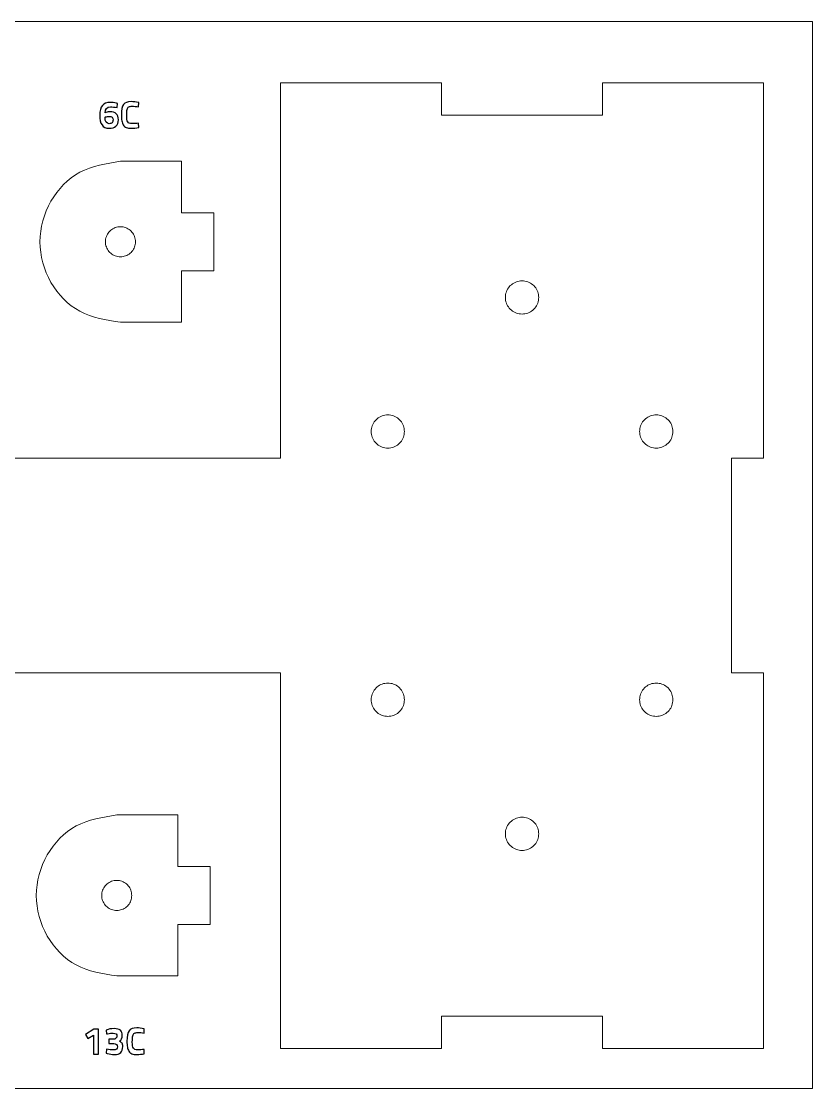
# Model space of a CAD drawing. Header units: millimetres. Extents: x -81 to 463, y -143 to -16.
# Drawn here: x 166.8 to 240.5, y -128.3 to -28.8 of the extents above; entities that cross this region are included whole.
import ezdxf

# ---------------------------------------------------------------- set-up
doc = ezdxf.new("R2010")
doc.units = ezdxf.units.MM
doc.header["$MEASUREMENT"] = 0
doc.layers.add('Layer 1', color=7, linetype='Continuous')

msp = doc.modelspace()

# ---------------------------------------------------------------- linework, layer by layer
at = {"layer": 'Layer 1', "lineweight": 9}
msp.add_lwpolyline([(71.367, -128.295), (240.489, -128.295), (240.489, -28.812), (71.367, -28.812), (71.367, -128.295)], close=True, dxfattribs=at)
for points in [[(190.924, -69.542), (190.924, -69.542), (190.924, -34.543), (190.924, -34.543)], [(205.924, -34.543), (205.924, -34.543), (190.924, -34.543), (190.924, -34.543)], [(205.924, -37.544), (205.924, -37.544), (205.924, -34.543), (205.924, -34.543)], [(220.924, -34.543), (220.924, -34.543), (220.924, -37.544), (220.924, -37.544)], [(235.924, -34.543), (235.924, -34.543), (220.924, -34.543), (220.924, -34.543)], [(235.924, -69.542), (235.924, -69.542), (235.924, -34.543), (235.924, -34.543)], [(220.924, -37.544), (220.924, -37.544), (205.924, -37.544), (205.924, -37.544)], [(176.021, -41.856), (176.021, -41.856), (181.721, -41.856), (181.721, -41.856)], [(181.721, -46.658), (181.721, -46.658), (181.721, -41.856), (181.721, -41.856)], [(184.721, -46.658), (184.721, -46.658), (181.721, -46.658), (181.721, -46.658)], [(184.721, -52.058), (184.721, -52.058), (184.721, -46.658), (184.721, -46.658)], [(181.721, -56.858), (181.721, -56.858), (181.721, -52.058), (181.721, -52.058)], [(181.721, -52.058), (181.721, -52.058), (184.721, -52.058), (184.721, -52.058)], [(214.974, -54.543), (214.974, -54.543), (214.974, -54.543), (214.974, -54.543)], [(181.721, -56.858), (181.721, -56.858), (176.021, -56.858), (176.021, -56.858)], [(202.474, -67.043), (202.474, -67.043), (202.474, -67.043), (202.474, -67.043)], [(227.474, -67.043), (227.474, -67.043), (227.474, -67.043), (227.474, -67.043)], [(143.524, -69.542), (143.524, -69.542), (190.924, -69.542), (190.924, -69.542)], [(232.924, -69.542), (232.924, -69.542), (235.924, -69.542), (235.924, -69.542)], [(232.924, -69.542), (232.924, -69.542), (232.924, -89.542), (232.924, -89.542)], [(190.924, -89.542), (190.924, -89.542), (143.524, -89.542), (143.524, -89.542)], [(190.924, -124.544), (190.924, -124.544), (190.924, -89.542), (190.924, -89.542)], [(232.924, -89.542), (232.924, -89.542), (235.924, -89.542), (235.924, -89.542)], [(235.924, -89.542), (235.924, -89.542), (235.924, -124.544), (235.924, -124.544)], [(175.677, -102.786), (175.677, -102.786), (181.377, -102.786), (181.377, -102.786)], [(181.377, -107.588), (181.377, -107.588), (181.377, -102.786), (181.377, -102.786)], [(184.377, -107.588), (184.377, -107.588), (181.377, -107.588), (181.377, -107.588)], [(184.377, -112.988), (184.377, -112.988), (184.377, -107.588), (184.377, -107.588)], [(177.077, -110.287), (177.077, -110.287), (177.077, -110.287), (177.077, -110.287)], [(181.377, -117.788), (181.377, -117.788), (181.377, -112.988), (181.377, -112.988)], [(181.377, -112.988), (181.377, -112.988), (184.377, -112.988), (184.377, -112.988)], [(181.377, -117.788), (181.377, -117.788), (175.677, -117.788), (175.677, -117.788)], [(220.924, -121.543), (220.924, -121.543), (205.924, -121.543), (205.924, -121.543)], [(205.924, -121.543), (205.924, -121.543), (205.924, -124.544), (205.924, -124.544)], [(220.924, -124.544), (220.924, -124.544), (220.924, -121.543), (220.924, -121.543)], [(205.924, -124.544), (205.924, -124.544), (190.924, -124.544), (190.924, -124.544)], [(235.924, -124.544), (235.924, -124.544), (220.924, -124.544), (220.924, -124.544)]]:
    msp.add_open_spline(points, degree=3, dxfattribs=at)
at = {"layer": 'Layer 1'}
for points, knots in [([(175.71, -36.84), (175.47, -36.805), (175.262, -36.787), (175.086, -36.787), (175.086, -36.787), (174.752, -36.787), (174.585, -36.968), (174.585, -37.33), (174.585, -37.33), (174.585, -37.33), (174.659, -37.309), (174.659, -37.309), (174.659, -37.309), (174.814, -37.264), (174.938, -37.242), (175.029, -37.242), (175.029, -37.242), (175.295, -37.242), (175.495, -37.303), (175.629, -37.426), (175.629, -37.426), (175.763, -37.548), (175.83, -37.738), (175.83, -37.995), (175.83, -37.995), (175.83, -38.253), (175.755, -38.447), (175.604, -38.579), (175.604, -38.579), (175.454, -38.711), (175.236, -38.777), (174.95, -38.777), (174.95, -38.777), (174.664, -38.777), (174.448, -38.673), (174.303, -38.465), (174.303, -38.465), (174.157, -38.256), (174.084, -37.95), (174.084, -37.545), (174.084, -37.545), (174.084, -37.141), (174.167, -36.843), (174.334, -36.651), (174.334, -36.651), (174.501, -36.46), (174.741, -36.364), (175.054, -36.364), (175.054, -36.364), (175.238, -36.364), (175.434, -36.39), (175.643, -36.441), (175.643, -36.441), (175.643, -36.441), (175.752, -36.466), (175.752, -36.466), (175.752, -36.466), (175.752, -36.466), (175.71, -36.84), (175.71, -36.84)], [0, 0, 0, 0, 0.0625, 0.0625, 0.0625, 0.0625, 0.125, 0.125, 0.125, 0.125, 0.1875, 0.1875, 0.1875, 0.1875, 0.25, 0.25, 0.25, 0.25, 0.3125, 0.3125, 0.3125, 0.3125, 0.375, 0.375, 0.375, 0.375, 0.4375, 0.4375, 0.4375, 0.4375, 0.5, 0.5, 0.5, 0.5, 0.5625, 0.5625, 0.5625, 0.5625, 0.625, 0.625, 0.625, 0.625, 0.6875, 0.6875, 0.6875, 0.6875, 0.75, 0.75, 0.75, 0.75, 0.8125, 0.8125, 0.8125, 0.8125, 0.875, 0.875, 0.875, 0.875, 1, 1, 1, 1]), ([(177.718, -38.696), (177.468, -38.75), (177.244, -38.777), (177.044, -38.777), (177.044, -38.777), (176.844, -38.777), (176.684, -38.752), (176.564, -38.703), (176.564, -38.703), (176.444, -38.653), (176.35, -38.575), (176.282, -38.466), (176.282, -38.466), (176.214, -38.358), (176.167, -38.231), (176.141, -38.085), (176.141, -38.085), (176.115, -37.94), (176.102, -37.756), (176.102, -37.535), (176.102, -37.535), (176.102, -37.072), (176.167, -36.749), (176.298, -36.567), (176.298, -36.567), (176.428, -36.384), (176.669, -36.293), (177.019, -36.293), (177.019, -36.293), (177.221, -36.293), (177.455, -36.325), (177.721, -36.388), (177.721, -36.388), (177.721, -36.388), (177.707, -36.776), (177.707, -36.776), (177.707, -36.776), (177.474, -36.741), (177.281, -36.724), (177.127, -36.724), (177.127, -36.724), (176.973, -36.724), (176.863, -36.744), (176.797, -36.785), (176.797, -36.785), (176.731, -36.826), (176.682, -36.905), (176.65, -37.02), (176.65, -37.02), (176.619, -37.135), (176.603, -37.331), (176.603, -37.609), (176.603, -37.609), (176.603, -37.887), (176.635, -38.079), (176.7, -38.186), (176.7, -38.186), (176.764, -38.293), (176.894, -38.346), (177.088, -38.346), (177.088, -38.346), (177.282, -38.346), (177.488, -38.33), (177.707, -38.297), (177.707, -38.297), (177.707, -38.297), (177.718, -38.696), (177.718, -38.696)], [0, 0, 0, 0, 0.055556, 0.055556, 0.055556, 0.055556, 0.111111, 0.111111, 0.111111, 0.111111, 0.166667, 0.166667, 0.166667, 0.166667, 0.222222, 0.222222, 0.222222, 0.222222, 0.277778, 0.277778, 0.277778, 0.277778, 0.333333, 0.333333, 0.333333, 0.333333, 0.388889, 0.388889, 0.388889, 0.388889, 0.444444, 0.444444, 0.444444, 0.444444, 0.5, 0.5, 0.5, 0.5, 0.555556, 0.555556, 0.555556, 0.555556, 0.611111, 0.611111, 0.611111, 0.611111, 0.666667, 0.666667, 0.666667, 0.666667, 0.722222, 0.722222, 0.722222, 0.722222, 0.777778, 0.777778, 0.777778, 0.777778, 0.833333, 0.833333, 0.833333, 0.833333, 0.888889, 0.888889, 0.888889, 0.888889, 1, 1, 1, 1]), ([(174.987, -37.666), (174.876, -37.666), (174.761, -37.685), (174.641, -37.725), (174.641, -37.725), (174.641, -37.725), (174.581, -37.743), (174.581, -37.743), (174.581, -37.743), (174.581, -38.15), (174.713, -38.353), (174.976, -38.353), (174.976, -38.353), (175.089, -38.353), (175.176, -38.322), (175.238, -38.26), (175.238, -38.26), (175.299, -38.198), (175.329, -38.11), (175.329, -37.997), (175.329, -37.997), (175.329, -37.776), (175.215, -37.666), (174.987, -37.666)], [0, 0, 0, 0, 0.142857, 0.142857, 0.142857, 0.142857, 0.285714, 0.285714, 0.285714, 0.285714, 0.428571, 0.428571, 0.428571, 0.428571, 0.571429, 0.571429, 0.571429, 0.571429, 0.714286, 0.714286, 0.714286, 0.714286, 1, 1, 1, 1]), ([(173.982, -122.745), (173.982, -122.745), (173.982, -125.073), (173.982, -125.073), (173.982, -125.073), (173.982, -125.073), (173.495, -125.073), (173.495, -125.073), (173.495, -125.073), (173.495, -125.073), (173.495, -123.296), (173.495, -123.296), (173.495, -123.296), (173.495, -123.296), (172.99, -123.62), (172.99, -123.62), (172.99, -123.62), (172.99, -123.62), (172.768, -123.257), (172.768, -123.257), (172.768, -123.257), (172.768, -123.257), (173.537, -122.745), (173.537, -122.745), (173.537, -122.745), (173.537, -122.745), (173.982, -122.745), (173.982, -122.745)], [0, 0, 0, 0, 0.125, 0.125, 0.125, 0.125, 0.25, 0.25, 0.25, 0.25, 0.375, 0.375, 0.375, 0.375, 0.5, 0.5, 0.5, 0.5, 0.625, 0.625, 0.625, 0.625, 0.75, 0.75, 0.75, 0.75, 1, 1, 1, 1]), ([(174.702, -122.83), (174.918, -122.745), (175.16, -122.703), (175.427, -122.703), (175.427, -122.703), (175.693, -122.703), (175.888, -122.754), (176.01, -122.856), (176.01, -122.856), (176.133, -122.959), (176.194, -123.123), (176.194, -123.348), (176.194, -123.348), (176.194, -123.574), (176.103, -123.747), (175.922, -123.867), (175.922, -123.867), (176.035, -123.928), (176.116, -123.992), (176.164, -124.058), (176.164, -124.058), (176.212, -124.123), (176.236, -124.228), (176.236, -124.371), (176.236, -124.371), (176.236, -124.623), (176.173, -124.81), (176.047, -124.932), (176.047, -124.932), (175.922, -125.055), (175.72, -125.116), (175.442, -125.116), (175.442, -125.116), (175.238, -125.116), (175.023, -125.085), (174.797, -125.024), (174.797, -125.024), (174.797, -125.024), (174.684, -124.996), (174.684, -124.996), (174.684, -124.996), (174.684, -124.996), (174.709, -124.626), (174.709, -124.626), (174.709, -124.626), (174.972, -124.67), (175.193, -124.692), (175.372, -124.692), (175.372, -124.692), (175.614, -124.692), (175.735, -124.589), (175.735, -124.382), (175.735, -124.382), (175.735, -124.295), (175.704, -124.226), (175.642, -124.174), (175.642, -124.174), (175.579, -124.122), (175.498, -124.096), (175.397, -124.096), (175.397, -124.096), (175.397, -124.096), (174.927, -124.096), (174.927, -124.096), (174.927, -124.096), (174.927, -124.096), (174.927, -123.694), (174.927, -123.694), (174.927, -123.694), (174.927, -123.694), (175.397, -123.694), (175.397, -123.694), (175.397, -123.694), (175.474, -123.694), (175.543, -123.661), (175.603, -123.595), (175.603, -123.595), (175.663, -123.529), (175.693, -123.457), (175.693, -123.377), (175.693, -123.377), (175.693, -123.21), (175.576, -123.126), (175.344, -123.126), (175.344, -123.126), (175.181, -123.126), (175.008, -123.143), (174.825, -123.175), (174.825, -123.175), (174.825, -123.175), (174.733, -123.19), (174.733, -123.19), (174.733, -123.19), (174.733, -123.19), (174.702, -122.83), (174.702, -122.83)], [0, 0, 0, 0, 0.04, 0.04, 0.04, 0.04, 0.08, 0.08, 0.08, 0.08, 0.12, 0.12, 0.12, 0.12, 0.16, 0.16, 0.16, 0.16, 0.2, 0.2, 0.2, 0.2, 0.24, 0.24, 0.24, 0.24, 0.28, 0.28, 0.28, 0.28, 0.32, 0.32, 0.32, 0.32, 0.36, 0.36, 0.36, 0.36, 0.4, 0.4, 0.4, 0.4, 0.44, 0.44, 0.44, 0.44, 0.48, 0.48, 0.48, 0.48, 0.52, 0.52, 0.52, 0.52, 0.56, 0.56, 0.56, 0.56, 0.6, 0.6, 0.6, 0.6, 0.64, 0.64, 0.64, 0.64, 0.68, 0.68, 0.68, 0.68, 0.72, 0.72, 0.72, 0.72, 0.76, 0.76, 0.76, 0.76, 0.8, 0.8, 0.8, 0.8, 0.84, 0.84, 0.84, 0.84, 0.88, 0.88, 0.88, 0.88, 0.92, 0.92, 0.92, 0.92, 1, 1, 1, 1]), ([(178.24, -125.035), (177.991, -125.089), (177.766, -125.116), (177.566, -125.116), (177.566, -125.116), (177.366, -125.116), (177.206, -125.091), (177.086, -125.042), (177.086, -125.042), (176.966, -124.992), (176.872, -124.914), (176.804, -124.805), (176.804, -124.805), (176.736, -124.697), (176.689, -124.57), (176.663, -124.424), (176.663, -124.424), (176.637, -124.279), (176.624, -124.095), (176.624, -123.874), (176.624, -123.874), (176.624, -123.411), (176.69, -123.088), (176.82, -122.906), (176.82, -122.906), (176.951, -122.723), (177.191, -122.632), (177.541, -122.632), (177.541, -122.632), (177.744, -122.632), (177.978, -122.664), (178.244, -122.728), (178.244, -122.728), (178.244, -122.728), (178.229, -123.116), (178.229, -123.116), (178.229, -123.116), (177.996, -123.08), (177.803, -123.063), (177.649, -123.063), (177.649, -123.063), (177.495, -123.063), (177.385, -123.083), (177.319, -123.124), (177.319, -123.124), (177.253, -123.165), (177.204, -123.244), (177.173, -123.359), (177.173, -123.359), (177.141, -123.474), (177.125, -123.671), (177.125, -123.948), (177.125, -123.948), (177.125, -124.226), (177.157, -124.418), (177.222, -124.525), (177.222, -124.525), (177.287, -124.632), (177.416, -124.685), (177.61, -124.685), (177.61, -124.685), (177.804, -124.685), (178.011, -124.669), (178.229, -124.636), (178.229, -124.636), (178.229, -124.636), (178.24, -125.035), (178.24, -125.035)], [0, 0, 0, 0, 0.055556, 0.055556, 0.055556, 0.055556, 0.111111, 0.111111, 0.111111, 0.111111, 0.166667, 0.166667, 0.166667, 0.166667, 0.222222, 0.222222, 0.222222, 0.222222, 0.277778, 0.277778, 0.277778, 0.277778, 0.333333, 0.333333, 0.333333, 0.333333, 0.388889, 0.388889, 0.388889, 0.388889, 0.444444, 0.444444, 0.444444, 0.444444, 0.5, 0.5, 0.5, 0.5, 0.555556, 0.555556, 0.555556, 0.555556, 0.611111, 0.611111, 0.611111, 0.611111, 0.666667, 0.666667, 0.666667, 0.666667, 0.722222, 0.722222, 0.722222, 0.722222, 0.777778, 0.777778, 0.777778, 0.777778, 0.833333, 0.833333, 0.833333, 0.833333, 0.888889, 0.888889, 0.888889, 0.888889, 1, 1, 1, 1])]:
    msp.add_open_spline(points, degree=3, knots=knots, dxfattribs=at)
at = {"layer": 'Layer 1', "lineweight": 9}
for points, knots in [([(176.021, -41.857), (174.699, -42.064), (173.378, -42.271), (172.238, -42.883), (172.238, -42.883), (171.131, -43.477), (170.195, -44.451), (169.549, -45.573), (169.549, -45.573), (168.883, -46.73), (168.526, -48.044), (168.526, -49.357), (168.526, -49.357), (168.526, -50.671), (168.883, -51.984), (169.549, -53.141), (169.549, -53.141), (170.195, -54.263), (171.131, -55.238), (172.238, -55.831), (172.238, -55.831), (173.378, -56.443), (174.699, -56.65), (176.021, -56.857)], [0, 0, 0, 0, 0.142857, 0.142857, 0.142857, 0.142857, 0.285714, 0.285714, 0.285714, 0.285714, 0.428571, 0.428571, 0.428571, 0.428571, 0.571429, 0.571429, 0.571429, 0.571429, 0.714286, 0.714286, 0.714286, 0.714286, 1, 1, 1, 1]), ([(177.421, -49.357), (177.404, -49.194), (177.387, -49.03), (177.335, -48.876), (177.335, -48.876), (177.285, -48.724), (177.2, -48.583), (177.095, -48.459), (177.095, -48.459), (176.989, -48.333), (176.862, -48.226), (176.721, -48.144), (176.721, -48.144), (176.579, -48.062), (176.423, -48.006), (176.261, -47.977), (176.261, -47.977), (176.102, -47.95), (175.939, -47.95), (175.78, -47.977), (175.78, -47.977), (175.619, -48.006), (175.462, -48.062), (175.32, -48.144), (175.32, -48.144), (175.179, -48.226), (175.051, -48.333), (174.946, -48.459), (174.946, -48.459), (174.843, -48.583), (174.761, -48.724), (174.706, -48.876), (174.706, -48.876), (174.649, -49.03), (174.621, -49.194), (174.621, -49.357), (174.621, -49.357), (174.621, -49.521), (174.649, -49.685), (174.706, -49.839), (174.706, -49.839), (174.761, -49.99), (174.843, -50.132), (174.946, -50.256), (174.946, -50.256), (175.051, -50.381), (175.179, -50.488), (175.32, -50.57), (175.32, -50.57), (175.462, -50.652), (175.619, -50.709), (175.78, -50.737), (175.78, -50.737), (175.939, -50.765), (176.102, -50.765), (176.261, -50.737), (176.261, -50.737), (176.423, -50.709), (176.579, -50.652), (176.721, -50.57), (176.721, -50.57), (176.862, -50.488), (176.989, -50.381), (177.095, -50.256), (177.095, -50.256), (177.2, -50.132), (177.285, -49.99), (177.335, -49.839), (177.335, -49.839), (177.387, -49.685), (177.404, -49.521), (177.421, -49.357)], [0, 0, 0, 0, 0.052632, 0.052632, 0.052632, 0.052632, 0.105263, 0.105263, 0.105263, 0.105263, 0.157895, 0.157895, 0.157895, 0.157895, 0.210526, 0.210526, 0.210526, 0.210526, 0.263158, 0.263158, 0.263158, 0.263158, 0.315789, 0.315789, 0.315789, 0.315789, 0.368421, 0.368421, 0.368421, 0.368421, 0.421053, 0.421053, 0.421053, 0.421053, 0.473684, 0.473684, 0.473684, 0.473684, 0.526316, 0.526316, 0.526316, 0.526316, 0.578947, 0.578947, 0.578947, 0.578947, 0.631579, 0.631579, 0.631579, 0.631579, 0.684211, 0.684211, 0.684211, 0.684211, 0.736842, 0.736842, 0.736842, 0.736842, 0.789474, 0.789474, 0.789474, 0.789474, 0.842105, 0.842105, 0.842105, 0.842105, 0.894737, 0.894737, 0.894737, 0.894737, 1, 1, 1, 1]), ([(214.974, -54.543), (214.956, -54.362), (214.937, -54.181), (214.88, -54.011), (214.88, -54.011), (214.823, -53.843), (214.729, -53.686), (214.613, -53.549), (214.613, -53.549), (214.496, -53.41), (214.356, -53.292), (214.199, -53.201), (214.199, -53.201), (214.043, -53.11), (213.869, -53.048), (213.691, -53.016), (213.691, -53.016), (213.515, -52.986), (213.333, -52.986), (213.158, -53.016), (213.158, -53.016), (212.979, -53.048), (212.806, -53.11), (212.649, -53.201), (212.649, -53.201), (212.492, -53.292), (212.351, -53.41), (212.235, -53.549), (212.235, -53.549), (212.12, -53.686), (212.03, -53.843), (211.969, -54.011), (211.969, -54.011), (211.906, -54.181), (211.874, -54.362), (211.874, -54.543), (211.874, -54.543), (211.874, -54.724), (211.906, -54.906), (211.969, -55.076), (211.969, -55.076), (212.03, -55.244), (212.12, -55.401), (212.235, -55.538), (212.235, -55.538), (212.351, -55.677), (212.492, -55.795), (212.649, -55.886), (212.649, -55.886), (212.806, -55.976), (212.979, -56.039), (213.158, -56.07), (213.158, -56.07), (213.333, -56.101), (213.515, -56.101), (213.691, -56.07), (213.691, -56.07), (213.869, -56.039), (214.043, -55.976), (214.199, -55.886), (214.199, -55.886), (214.356, -55.795), (214.496, -55.677), (214.613, -55.538), (214.613, -55.538), (214.729, -55.401), (214.823, -55.244), (214.88, -55.076), (214.88, -55.076), (214.937, -54.906), (214.956, -54.724), (214.974, -54.543)], [0, 0, 0, 0, 0.052632, 0.052632, 0.052632, 0.052632, 0.105263, 0.105263, 0.105263, 0.105263, 0.157895, 0.157895, 0.157895, 0.157895, 0.210526, 0.210526, 0.210526, 0.210526, 0.263158, 0.263158, 0.263158, 0.263158, 0.315789, 0.315789, 0.315789, 0.315789, 0.368421, 0.368421, 0.368421, 0.368421, 0.421053, 0.421053, 0.421053, 0.421053, 0.473684, 0.473684, 0.473684, 0.473684, 0.526316, 0.526316, 0.526316, 0.526316, 0.578947, 0.578947, 0.578947, 0.578947, 0.631579, 0.631579, 0.631579, 0.631579, 0.684211, 0.684211, 0.684211, 0.684211, 0.736842, 0.736842, 0.736842, 0.736842, 0.789474, 0.789474, 0.789474, 0.789474, 0.842105, 0.842105, 0.842105, 0.842105, 0.894737, 0.894737, 0.894737, 0.894737, 1, 1, 1, 1]), ([(202.474, -67.043), (202.456, -66.862), (202.437, -66.681), (202.38, -66.511), (202.38, -66.511), (202.323, -66.343), (202.229, -66.186), (202.113, -66.049), (202.113, -66.049), (201.996, -65.91), (201.856, -65.792), (201.699, -65.701), (201.699, -65.701), (201.543, -65.61), (201.369, -65.548), (201.191, -65.516), (201.191, -65.516), (201.015, -65.486), (200.833, -65.486), (200.658, -65.516), (200.658, -65.516), (200.479, -65.548), (200.306, -65.61), (200.149, -65.701), (200.149, -65.701), (199.992, -65.792), (199.851, -65.91), (199.735, -66.049), (199.735, -66.049), (199.62, -66.186), (199.53, -66.343), (199.469, -66.511), (199.469, -66.511), (199.406, -66.681), (199.374, -66.862), (199.374, -67.043), (199.374, -67.043), (199.374, -67.225), (199.406, -67.406), (199.469, -67.576), (199.469, -67.576), (199.53, -67.744), (199.62, -67.901), (199.735, -68.038), (199.735, -68.038), (199.851, -68.177), (199.992, -68.295), (200.149, -68.386), (200.149, -68.386), (200.306, -68.476), (200.479, -68.539), (200.658, -68.57), (200.658, -68.57), (200.833, -68.601), (201.015, -68.601), (201.191, -68.57), (201.191, -68.57), (201.369, -68.539), (201.543, -68.476), (201.699, -68.386), (201.699, -68.386), (201.856, -68.295), (201.996, -68.177), (202.113, -68.038), (202.113, -68.038), (202.229, -67.901), (202.323, -67.744), (202.38, -67.576), (202.38, -67.576), (202.437, -67.406), (202.456, -67.225), (202.474, -67.043)], [0, 0, 0, 0, 0.052632, 0.052632, 0.052632, 0.052632, 0.105263, 0.105263, 0.105263, 0.105263, 0.157895, 0.157895, 0.157895, 0.157895, 0.210526, 0.210526, 0.210526, 0.210526, 0.263158, 0.263158, 0.263158, 0.263158, 0.315789, 0.315789, 0.315789, 0.315789, 0.368421, 0.368421, 0.368421, 0.368421, 0.421053, 0.421053, 0.421053, 0.421053, 0.473684, 0.473684, 0.473684, 0.473684, 0.526316, 0.526316, 0.526316, 0.526316, 0.578947, 0.578947, 0.578947, 0.578947, 0.631579, 0.631579, 0.631579, 0.631579, 0.684211, 0.684211, 0.684211, 0.684211, 0.736842, 0.736842, 0.736842, 0.736842, 0.789474, 0.789474, 0.789474, 0.789474, 0.842105, 0.842105, 0.842105, 0.842105, 0.894737, 0.894737, 0.894737, 0.894737, 1, 1, 1, 1]), ([(227.474, -67.043), (227.456, -66.862), (227.437, -66.681), (227.38, -66.511), (227.38, -66.511), (227.323, -66.343), (227.229, -66.186), (227.113, -66.049), (227.113, -66.049), (226.996, -65.91), (226.856, -65.792), (226.699, -65.701), (226.699, -65.701), (226.542, -65.61), (226.369, -65.548), (226.191, -65.516), (226.191, -65.516), (226.015, -65.486), (225.833, -65.486), (225.658, -65.516), (225.658, -65.516), (225.479, -65.548), (225.306, -65.61), (225.149, -65.701), (225.149, -65.701), (224.992, -65.792), (224.851, -65.91), (224.735, -66.049), (224.735, -66.049), (224.62, -66.186), (224.53, -66.343), (224.469, -66.511), (224.469, -66.511), (224.406, -66.681), (224.374, -66.862), (224.374, -67.043), (224.374, -67.043), (224.374, -67.225), (224.406, -67.406), (224.469, -67.576), (224.469, -67.576), (224.53, -67.744), (224.62, -67.901), (224.735, -68.038), (224.735, -68.038), (224.851, -68.177), (224.992, -68.295), (225.149, -68.386), (225.149, -68.386), (225.306, -68.476), (225.479, -68.539), (225.658, -68.57), (225.658, -68.57), (225.833, -68.601), (226.015, -68.601), (226.191, -68.57), (226.191, -68.57), (226.369, -68.539), (226.542, -68.476), (226.699, -68.386), (226.699, -68.386), (226.856, -68.295), (226.996, -68.177), (227.113, -68.038), (227.113, -68.038), (227.229, -67.901), (227.323, -67.744), (227.38, -67.576), (227.38, -67.576), (227.437, -67.406), (227.456, -67.225), (227.474, -67.043)], [0, 0, 0, 0, 0.052632, 0.052632, 0.052632, 0.052632, 0.105263, 0.105263, 0.105263, 0.105263, 0.157895, 0.157895, 0.157895, 0.157895, 0.210526, 0.210526, 0.210526, 0.210526, 0.263158, 0.263158, 0.263158, 0.263158, 0.315789, 0.315789, 0.315789, 0.315789, 0.368421, 0.368421, 0.368421, 0.368421, 0.421053, 0.421053, 0.421053, 0.421053, 0.473684, 0.473684, 0.473684, 0.473684, 0.526316, 0.526316, 0.526316, 0.526316, 0.578947, 0.578947, 0.578947, 0.578947, 0.631579, 0.631579, 0.631579, 0.631579, 0.684211, 0.684211, 0.684211, 0.684211, 0.736842, 0.736842, 0.736842, 0.736842, 0.789474, 0.789474, 0.789474, 0.789474, 0.842105, 0.842105, 0.842105, 0.842105, 0.894737, 0.894737, 0.894737, 0.894737, 1, 1, 1, 1]), ([(202.474, -92.043), (202.456, -91.862), (202.437, -91.681), (202.38, -91.511), (202.38, -91.511), (202.323, -91.343), (202.229, -91.186), (202.113, -91.049), (202.113, -91.049), (201.996, -90.91), (201.856, -90.791), (201.699, -90.701), (201.699, -90.701), (201.543, -90.61), (201.369, -90.547), (201.191, -90.516), (201.191, -90.516), (201.015, -90.486), (200.833, -90.486), (200.658, -90.516), (200.658, -90.516), (200.479, -90.547), (200.306, -90.61), (200.149, -90.701), (200.149, -90.701), (199.992, -90.791), (199.851, -90.91), (199.735, -91.049), (199.735, -91.049), (199.62, -91.186), (199.53, -91.343), (199.469, -91.511), (199.469, -91.511), (199.406, -91.681), (199.374, -91.862), (199.374, -92.043), (199.374, -92.043), (199.374, -92.225), (199.406, -92.406), (199.469, -92.576), (199.469, -92.576), (199.53, -92.744), (199.62, -92.901), (199.735, -93.038), (199.735, -93.038), (199.851, -93.177), (199.992, -93.295), (200.149, -93.386), (200.149, -93.386), (200.306, -93.476), (200.479, -93.539), (200.658, -93.57), (200.658, -93.57), (200.833, -93.601), (201.015, -93.601), (201.191, -93.57), (201.191, -93.57), (201.369, -93.539), (201.543, -93.476), (201.699, -93.386), (201.699, -93.386), (201.856, -93.295), (201.996, -93.177), (202.113, -93.038), (202.113, -93.038), (202.229, -92.901), (202.323, -92.744), (202.38, -92.576), (202.38, -92.576), (202.437, -92.406), (202.456, -92.225), (202.474, -92.043)], [0, 0, 0, 0, 0.052632, 0.052632, 0.052632, 0.052632, 0.105263, 0.105263, 0.105263, 0.105263, 0.157895, 0.157895, 0.157895, 0.157895, 0.210526, 0.210526, 0.210526, 0.210526, 0.263158, 0.263158, 0.263158, 0.263158, 0.315789, 0.315789, 0.315789, 0.315789, 0.368421, 0.368421, 0.368421, 0.368421, 0.421053, 0.421053, 0.421053, 0.421053, 0.473684, 0.473684, 0.473684, 0.473684, 0.526316, 0.526316, 0.526316, 0.526316, 0.578947, 0.578947, 0.578947, 0.578947, 0.631579, 0.631579, 0.631579, 0.631579, 0.684211, 0.684211, 0.684211, 0.684211, 0.736842, 0.736842, 0.736842, 0.736842, 0.789474, 0.789474, 0.789474, 0.789474, 0.842105, 0.842105, 0.842105, 0.842105, 0.894737, 0.894737, 0.894737, 0.894737, 1, 1, 1, 1]), ([(227.474, -92.043), (227.456, -91.862), (227.437, -91.681), (227.38, -91.511), (227.38, -91.511), (227.323, -91.343), (227.229, -91.186), (227.113, -91.049), (227.113, -91.049), (226.996, -90.91), (226.856, -90.791), (226.699, -90.701), (226.699, -90.701), (226.542, -90.61), (226.369, -90.547), (226.191, -90.516), (226.191, -90.516), (226.015, -90.486), (225.833, -90.486), (225.658, -90.516), (225.658, -90.516), (225.479, -90.547), (225.306, -90.61), (225.149, -90.701), (225.149, -90.701), (224.992, -90.791), (224.851, -90.91), (224.735, -91.049), (224.735, -91.049), (224.62, -91.186), (224.53, -91.343), (224.469, -91.511), (224.469, -91.511), (224.406, -91.681), (224.374, -91.862), (224.374, -92.043), (224.374, -92.043), (224.374, -92.225), (224.406, -92.406), (224.469, -92.576), (224.469, -92.576), (224.53, -92.744), (224.62, -92.901), (224.735, -93.038), (224.735, -93.038), (224.851, -93.177), (224.992, -93.295), (225.149, -93.386), (225.149, -93.386), (225.306, -93.476), (225.479, -93.539), (225.658, -93.57), (225.658, -93.57), (225.833, -93.601), (226.015, -93.601), (226.191, -93.57), (226.191, -93.57), (226.369, -93.539), (226.542, -93.476), (226.699, -93.386), (226.699, -93.386), (226.856, -93.295), (226.996, -93.177), (227.113, -93.038), (227.113, -93.038), (227.229, -92.901), (227.323, -92.744), (227.38, -92.576), (227.38, -92.576), (227.437, -92.406), (227.456, -92.225), (227.474, -92.043)], [0, 0, 0, 0, 0.052632, 0.052632, 0.052632, 0.052632, 0.105263, 0.105263, 0.105263, 0.105263, 0.157895, 0.157895, 0.157895, 0.157895, 0.210526, 0.210526, 0.210526, 0.210526, 0.263158, 0.263158, 0.263158, 0.263158, 0.315789, 0.315789, 0.315789, 0.315789, 0.368421, 0.368421, 0.368421, 0.368421, 0.421053, 0.421053, 0.421053, 0.421053, 0.473684, 0.473684, 0.473684, 0.473684, 0.526316, 0.526316, 0.526316, 0.526316, 0.578947, 0.578947, 0.578947, 0.578947, 0.631579, 0.631579, 0.631579, 0.631579, 0.684211, 0.684211, 0.684211, 0.684211, 0.736842, 0.736842, 0.736842, 0.736842, 0.789474, 0.789474, 0.789474, 0.789474, 0.842105, 0.842105, 0.842105, 0.842105, 0.894737, 0.894737, 0.894737, 0.894737, 1, 1, 1, 1]), ([(175.677, -102.787), (174.356, -102.994), (173.035, -103.201), (171.894, -103.813), (171.894, -103.813), (170.788, -104.406), (169.851, -105.381), (169.206, -106.503), (169.206, -106.503), (168.54, -107.66), (168.183, -108.974), (168.183, -110.287), (168.183, -110.287), (168.183, -111.601), (168.54, -112.914), (169.206, -114.071), (169.206, -114.071), (169.851, -115.193), (170.788, -116.168), (171.894, -116.761), (171.894, -116.761), (173.035, -117.373), (174.356, -117.58), (175.677, -117.787)], [0, 0, 0, 0, 0.142857, 0.142857, 0.142857, 0.142857, 0.285714, 0.285714, 0.285714, 0.285714, 0.428571, 0.428571, 0.428571, 0.428571, 0.571429, 0.571429, 0.571429, 0.571429, 0.714286, 0.714286, 0.714286, 0.714286, 1, 1, 1, 1]), ([(214.974, -104.543), (214.956, -104.362), (214.937, -104.181), (214.88, -104.011), (214.88, -104.011), (214.823, -103.843), (214.729, -103.686), (214.613, -103.549), (214.613, -103.549), (214.496, -103.41), (214.356, -103.291), (214.199, -103.201), (214.199, -103.201), (214.043, -103.11), (213.869, -103.047), (213.691, -103.016), (213.691, -103.016), (213.515, -102.986), (213.333, -102.986), (213.158, -103.016), (213.158, -103.016), (212.979, -103.047), (212.806, -103.11), (212.649, -103.201), (212.649, -103.201), (212.492, -103.291), (212.351, -103.41), (212.235, -103.549), (212.235, -103.549), (212.12, -103.686), (212.03, -103.843), (211.969, -104.011), (211.969, -104.011), (211.906, -104.181), (211.874, -104.362), (211.874, -104.543), (211.874, -104.543), (211.874, -104.725), (211.906, -104.906), (211.969, -105.076), (211.969, -105.076), (212.03, -105.244), (212.12, -105.401), (212.235, -105.538), (212.235, -105.538), (212.351, -105.677), (212.492, -105.795), (212.649, -105.886), (212.649, -105.886), (212.806, -105.976), (212.979, -106.039), (213.158, -106.07), (213.158, -106.07), (213.333, -106.101), (213.515, -106.101), (213.691, -106.07), (213.691, -106.07), (213.869, -106.039), (214.043, -105.976), (214.199, -105.886), (214.199, -105.886), (214.356, -105.795), (214.496, -105.677), (214.613, -105.538), (214.613, -105.538), (214.729, -105.401), (214.823, -105.244), (214.88, -105.076), (214.88, -105.076), (214.937, -104.906), (214.956, -104.725), (214.974, -104.543)], [0, 0, 0, 0, 0.052632, 0.052632, 0.052632, 0.052632, 0.105263, 0.105263, 0.105263, 0.105263, 0.157895, 0.157895, 0.157895, 0.157895, 0.210526, 0.210526, 0.210526, 0.210526, 0.263158, 0.263158, 0.263158, 0.263158, 0.315789, 0.315789, 0.315789, 0.315789, 0.368421, 0.368421, 0.368421, 0.368421, 0.421053, 0.421053, 0.421053, 0.421053, 0.473684, 0.473684, 0.473684, 0.473684, 0.526316, 0.526316, 0.526316, 0.526316, 0.578947, 0.578947, 0.578947, 0.578947, 0.631579, 0.631579, 0.631579, 0.631579, 0.684211, 0.684211, 0.684211, 0.684211, 0.736842, 0.736842, 0.736842, 0.736842, 0.789474, 0.789474, 0.789474, 0.789474, 0.842105, 0.842105, 0.842105, 0.842105, 0.894737, 0.894737, 0.894737, 0.894737, 1, 1, 1, 1]), ([(177.077, -110.287), (177.061, -110.123), (177.044, -109.96), (176.992, -109.806), (176.992, -109.806), (176.941, -109.654), (176.856, -109.513), (176.751, -109.389), (176.751, -109.389), (176.645, -109.263), (176.519, -109.156), (176.377, -109.074), (176.377, -109.074), (176.236, -108.992), (176.079, -108.936), (175.918, -108.907), (175.918, -108.907), (175.759, -108.88), (175.595, -108.88), (175.436, -108.907), (175.436, -108.907), (175.275, -108.936), (175.119, -108.992), (174.977, -109.074), (174.977, -109.074), (174.835, -109.156), (174.708, -109.263), (174.603, -109.389), (174.603, -109.389), (174.5, -109.513), (174.418, -109.654), (174.362, -109.806), (174.362, -109.806), (174.306, -109.96), (174.277, -110.123), (174.277, -110.287), (174.277, -110.287), (174.277, -110.451), (174.306, -110.615), (174.362, -110.768), (174.362, -110.768), (174.418, -110.92), (174.5, -111.062), (174.603, -111.186), (174.603, -111.186), (174.708, -111.311), (174.835, -111.418), (174.977, -111.5), (174.977, -111.5), (175.119, -111.582), (175.275, -111.639), (175.436, -111.667), (175.436, -111.667), (175.595, -111.695), (175.759, -111.695), (175.918, -111.667), (175.918, -111.667), (176.079, -111.639), (176.236, -111.582), (176.377, -111.5), (176.377, -111.5), (176.519, -111.418), (176.645, -111.311), (176.751, -111.186), (176.751, -111.186), (176.856, -111.062), (176.941, -110.92), (176.992, -110.768), (176.992, -110.768), (177.044, -110.615), (177.061, -110.451), (177.077, -110.287)], [0, 0, 0, 0, 0.052632, 0.052632, 0.052632, 0.052632, 0.105263, 0.105263, 0.105263, 0.105263, 0.157895, 0.157895, 0.157895, 0.157895, 0.210526, 0.210526, 0.210526, 0.210526, 0.263158, 0.263158, 0.263158, 0.263158, 0.315789, 0.315789, 0.315789, 0.315789, 0.368421, 0.368421, 0.368421, 0.368421, 0.421053, 0.421053, 0.421053, 0.421053, 0.473684, 0.473684, 0.473684, 0.473684, 0.526316, 0.526316, 0.526316, 0.526316, 0.578947, 0.578947, 0.578947, 0.578947, 0.631579, 0.631579, 0.631579, 0.631579, 0.684211, 0.684211, 0.684211, 0.684211, 0.736842, 0.736842, 0.736842, 0.736842, 0.789474, 0.789474, 0.789474, 0.789474, 0.842105, 0.842105, 0.842105, 0.842105, 0.894737, 0.894737, 0.894737, 0.894737, 1, 1, 1, 1])]:
    msp.add_open_spline(points, degree=3, knots=knots, dxfattribs=at)

doc.saveas('drawing.dxf')
